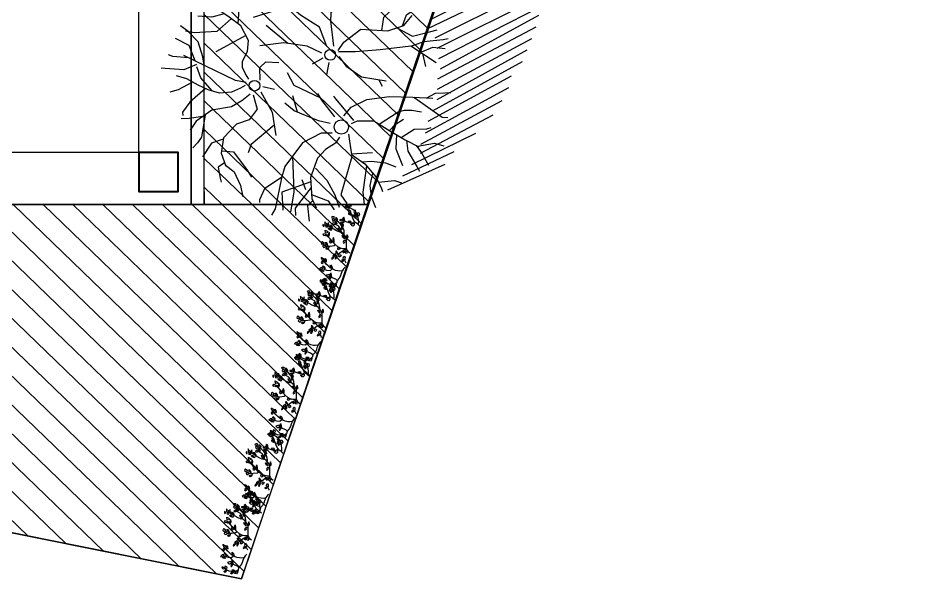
# Model space of a CAD drawing. Header units: millimetres. Extents: x 60.6 to 115.2, y 47.4 to 73.6.
# Drawn here: x 100.91 to 107.86, y 47.38 to 51.67 of the extents above; entities that cross this region are included whole.
import ezdxf

# ---------------------------------------------------------------- set-up
doc = ezdxf.new("R2010")
doc.units = ezdxf.units.MM
for name, color, linetype in [('2', 7, 'Continuous'), ('bord', 251, 'Continuous'), ('tree 3', 96, 'Continuous'), ('trees', 118, 'Continuous')]:
    doc.layers.add(name, color=color, linetype=linetype)
doc.layers.add('hatch 3', color=7, linetype='Continuous', true_color=0x57792a)
doc.layers.add('paving', color=251, linetype='Continuous', lineweight=30)
doc.layers.add('wall2', color=7, linetype='Continuous', lineweight=40)
doc.linetypes.add('FENCELINE1', pattern='A,6.35,-2.54,[133,ltypeshp.shx,S=2.54,R=0,X=-2.54,Y=0],-2.54,25.4', length=36.83)
pattern_1 = [(136, (-529.26526, -497.64566), (-0.110277016, -0.114195193), [])]

# ---------------------------------------------------------------- blocks, each defined once
blk = doc.blocks.new('SHADOW2')
at = {"color": 250}
for p, q in [((6.317, -0.452), (7.12, -1.952)), ((6.379, -1.246), (7.182, -2.834)), ((6.317, -1.864), (7.182, -3.628)), ((6.256, -2.481), (7.243, -4.334)), ((6.194, -3.011), (7.058, -4.951)), ((5.885, -3.364), (7.12, -5.745)), ((5.7, -3.893), (6.996, -6.275)), ((5.453, -4.246), (6.996, -6.98)), ((-3.992, -4.687), (-2.819, -7.069)), ((4.774, -4.863), (6.564, -8.039)), ((5.083, -4.599), (6.873, -7.774)), ((-3.375, -5.304), (-2.264, -7.422)), ((-2.881, -5.657), (-1.461, -8.304)), ((4.157, -5.393), (6.132, -8.921)), ((4.589, -5.393), (6.256, -8.392)), ((-2.387, -6.01), (-0.659, -9.009)), ((-2.017, -6.01), (-0.041, -9.362)), ((2.86, -6.098), (5.638, -11.391)), ((3.91, -5.834), (5.947, -9.451)), ((-1.523, -6.186), (0.514, -9.627)), ((-1.029, -6.275), (1.008, -9.715)), ((-0.597, -6.451), (1.626, -10.156)), ((2.49, -6.451), (5.021, -11.038)), ((3.231, -6.186), (5.638, -10.509)), ((3.601, -6.186), (5.762, -9.892)), ((-0.103, -6.628), (2.119, -10.333)), ((0.329, -6.628), (2.613, -10.509)), ((0.761, -6.628), (3.107, -10.686)), ((1.193, -6.716), (3.601, -10.774)), ((1.626, -6.628), (4.033, -10.95)), ((2.058, -6.539), (4.465, -10.95))]:
    blk.add_line(p, q, dxfattribs=at)
blk = doc.blocks.new('t61')
at = {"color": 86, "linetype": 'Continuous'}
for p, q in [((0.0243, 0.4853), (0.0252, 0.4981)), ((-0.0478, 0.4405), (-0.0558, 0.4687)), ((0.02, 0.4213), (0.0243, 0.4853)), ((0.0656, 0.4591), (0.0705, 0.4732)), ((-0.0219, 0.3917), (-0.0478, 0.4405)), ((-0.0111, 0.4117), (-0.0006, 0.4469)), ((0.0608, 0.4055), (0.0656, 0.4591)), ((0.1022, 0.403), (0.1266, 0.4495)), ((0.15, 0.4072), (0.1694, 0.4328)), ((-0.1457, 0.4033), (-0.1466, 0.4309)), ((-0.1387, 0.3567), (-0.1457, 0.4033)), ((-0.1238, 0.4264), (-0.1358, 0.4251)), ((-0.0903, 0.4014), (-0.1238, 0.4264)), ((-0.0324, 0.3723), (-0.0111, 0.4117)), ((0.0374, 0.3782), (0.02, 0.4213)), ((0.0339, 0.3489), (0.0687, 0.4219)), ((0.0502, 0.3831), (0.1022, 0.403)), ((0.1149, 0.3732), (0.15, 0.4072)), ((0.1463, 0.3864), (0.1518, 0.4155)), ((-0.2289, 0.3755), (-0.2452, 0.3912)), ((-0.2094, 0.3611), (-0.2289, 0.3755)), ((-0.1546, 0.3796), (-0.1851, 0.4005)), ((-0.1174, 0.3261), (-0.1546, 0.3796)), ((-0.0436, 0.3482), (-0.0903, 0.4014)), ((-0.0481, 0.3386), (-0.0324, 0.3723)), ((-0.0071, 0.3639), (0.0305, 0.3771)), ((0.0644, 0.3569), (0.1149, 0.3732)), ((0.15, 0.3089), (0.1463, 0.3864)), ((0.199, 0.3268), (0.203, 0.3742)), ((0.2442, 0.3694), (0.2639, 0.3857)), ((-0.2295, 0.3271), (-0.2763, 0.3579)), ((-0.1336, 0.3494), (-0.2094, 0.3611)), ((-0.0519, 0.3257), (-0.0071, 0.3639)), ((-0.017, 0.2458), (0.0339, 0.3489)), ((0.0357, 0.3528), (0.0644, 0.3569)), ((0.2313, 0.3134), (0.2442, 0.3694)), ((-0.2165, 0.2875), (-0.2295, 0.3271)), ((-0.1057, 0.2599), (-0.1174, 0.3261)), ((-0.0595, 0.3005), (-0.0481, 0.3386)), ((0.1367, 0.2104), (0.0816, 0.3124)), ((0.2106, 0.2843), (0.199, 0.3268)), ((0.2211, 0.2996), (0.2301, 0.3117)), ((0.2652, 0.2932), (0.3175, 0.314)), ((0.3175, 0.314), (0.3249, 0.3271)), ((-0.3487, 0.2983), (-0.3622, 0.2951)), ((-0.3117, 0.3044), (-0.3487, 0.2983)), ((-0.3036, 0.2805), (-0.3271, 0.2502)), ((-0.2966, 0.2829), (-0.3117, 0.3044)), ((-0.2633, 0.2944), (-0.3077, 0.2791)), ((-0.2116, 0.2868), (-0.2633, 0.2944)), ((-0.2556, 0.2933), (-0.2593, 0.2525)), ((-0.1651, 0.2429), (-0.2116, 0.2868)), ((-0.0567, 0.2592), (-0.0595, 0.3005)), ((0.1939, 0.26), (0.15, 0.3089)), ((0.1987, 0.2669), (0.2211, 0.2996)), ((0.2162, 0.2925), (0.2652, 0.2932)), ((-0.3271, 0.2502), (-0.3733, 0.2288)), ((-0.2593, 0.2525), (-0.3216, 0.2064)), ((-0.0853, 0.2237), (-0.1057, 0.2599)), ((-0.0428, 0.2285), (-0.0567, 0.2592)), ((0.17, 0.2275), (0.1987, 0.2669)), ((0.3034, 0.2467), (0.3388, 0.2679)), ((-0.3733, 0.2288), (-0.4121, 0.2205)), ((-0.1509, 0.199), (-0.1651, 0.2429)), ((-0.0625, 0.1963), (-0.0853, 0.2237)), ((-0.0338, 0.2124), (-0.0428, 0.2285)), ((-0.0231, 0.2095), (-0.017, 0.2458)), ((0.0058, 0.2115), (0.0277, 0.2217)), ((0.0277, 0.2217), (0.049, 0.2217)), ((0.049, 0.2217), (0.0825, 0.2048)), ((0.1195, 0.2016), (0.17, 0.2275)), ((0.1766, 0.2365), (0.2415, 0.2323)), ((0.2415, 0.2323), (0.3034, 0.2467)), ((0.3228, 0.1891), (0.3662, 0.2333)), ((-0.3216, 0.2064), (-0.3453, 0.1913)), ((-0.2344, 0.1923), (-0.2627, 0.2025)), ((-0.168, 0.1141), (-0.2344, 0.1923)), ((-0.114, 0.1724), (-0.1509, 0.199)), ((-0.0118, 0.2001), (0.0058, 0.2115)), ((0.0825, 0.2048), (0.1195, 0.2016)), ((0.2364, 0.0617), (0.1977, 0.1859)), ((0.2798, 0.1088), (0.3228, 0.1891)), ((0.32, 0.1807), (0.3773, 0.1971)), ((0.3694, 0.1307), (0.4272, 0.1884)), ((0.4272, 0.1884), (0.4463, 0.2003)), ((-0.4223, 0.1641), (-0.4321, 0.1647)), ((-0.3856, 0.1468), (-0.4223, 0.1641)), ((-0.0554, 0.16), (-0.1244, 0.1209)), ((-0.0657, 0.1854), (-0.114, 0.1724)), ((-0.015, 0.1615), (0.0274, 0.1634)), ((0.0274, 0.1634), (0.0468, 0.1426)), ((0.1118, 0.0815), (0.101, 0.1625)), ((-0.3456, 0.0887), (-0.3856, 0.1468)), ((-0.0369, 0.1529), (-0.0459, 0.1132)), ((0.0468, 0.1426), (0.0443, 0.0988)), ((0.1099, 0.0681), (0.1712, 0.1417)), ((0.2744, 0.1071), (0.3403, 0.1285)), ((0.3387, 0.1284), (0.3819, 0.0859)), ((0.3403, 0.1285), (0.4041, 0.1333)), ((0.3929, 0.1325), (0.4333, 0.1096)), ((-0.4528, 0.1112), (-0.4746, 0.1228)), ((-0.3483, 0.0895), (-0.4528, 0.1112)), ((-0.1244, 0.1209), (-0.2036, 0.1087)), ((0.2057, 0.0251), (0.2744, 0.1071)), ((0.4333, 0.1096), (0.4681, 0.1096)), ((0.4681, 0.1096), (0.4709, 0.1112)), ((-0.3964, 0.0885), (-0.4574, 0.0847)), ((-0.3608, -0.0107), (-0.3964, 0.0885)), ((-0.3086, 0.0779), (-0.3527, 0.0907)), ((-0.2289, 0.0174), (-0.3086, 0.0779)), ((-0.1198, 0.0459), (-0.0939, 0.0779)), ((-0.033, 0.0459), (0.0092, 0.0686)), ((0.1004, 0.0017), (0.1118, 0.0815)), ((0.3819, 0.0859), (0.445, 0.0587)), ((-0.4512, 0.0427), (-0.4762, 0.0417)), ((-0.3961, 0.0472), (-0.4629, 0.0587)), ((-0.3808, -0.0118), (-0.4512, 0.0427)), ((-0.274, 0.0516), (-0.3961, 0.0472)), ((-0.154, -0.0367), (-0.1198, 0.0459)), ((-0.1245, 0.0345), (-0.0687, 0.051)), ((-0.0769, -0.044), (-0.033, 0.0459)), ((0.2145, 0.0356), (0.369, 0.004)), ((0.3098, 0.0161), (0.4152, 0.0488)), ((0.4152, 0.0488), (0.4343, 0.0478)), ((-0.4429, 0.0011), (-0.4947, -0.0047)), ((-0.4252, -0.017), (-0.4429, 0.0011)), ((-0.3539, 0.0206), (-0.3869, 0.0078)), ((-0.1962, -0.0457), (-0.2289, 0.0174)), ((0.0769, -0.0481), (0.1004, 0.0017)), ((0.1648, -0.0396), (0.2057, 0.0251)), ((0.369, 0.004), (0.4343, -0.0188)), ((-0.4186, -0.014), (-0.4494, -0.0281)), ((-0.4042, -0.0132), (-0.4263, -0.0691)), ((-0.3462, -0.0098), (-0.4186, -0.014)), ((-0.3145, -0.0268), (-0.3558, -0.0643)), ((-0.2803, -0.0332), (-0.3462, -0.0098)), ((0.0596, -0.0511), (0.0388, -0.0153)), ((-0.2516, -0.0604), (-0.2803, -0.0332)), ((-0.2292, -0.0941), (-0.2516, -0.0604)), ((-0.196, -0.083), (-0.1962, -0.0457)), ((-0.1629, -0.0759), (-0.154, -0.0367)), ((-0.1407, -0.0924), (-0.0835, -0.0479)), ((-0.0835, -0.0479), (-0.0604, -0.0342)), ((0.0993, -0.0645), (0.1648, -0.0396)), ((-0.4263, -0.0691), (-0.4568, -0.0899)), ((-0.4053, -0.0924), (-0.4472, -0.1072)), ((-0.3558, -0.0643), (-0.4053, -0.0924)), ((-0.0693, -0.087), (-0.0832, -0.0976)), ((0.0443, -0.0715), (0.0028, -0.0633)), ((0.0999, -0.0886), (0.1863, -0.0787)), ((0.1863, -0.0787), (0.2612, -0.0816)), ((0.2164, -0.0798), (0.2461, -0.1443)), ((0.2612, -0.0816), (0.3043, -0.1088)), ((0.2969, -0.1041), (0.3764, -0.0748)), ((0.3628, -0.0784), (0.4025, -0.104)), ((0.3764, -0.0748), (0.4367, -0.071)), ((0.4367, -0.071), (0.4595, -0.0687)), ((-0.4056, -0.112), (-0.4352, -0.1328)), ((-0.2758, -0.1495), (-0.4056, -0.112)), ((-0.2095, -0.1074), (-0.2292, -0.0941)), ((-0.0805, -0.0955), (-0.1525, -0.1555)), ((-0.1366, -0.1224), (-0.1075, -0.1475)), ((0.0647, -0.1051), (0.032, -0.1309)), ((0.0818, -0.1049), (0.0822, -0.1619)), ((0.0852, -0.1036), (0.1136, -0.1229)), ((0.1136, -0.1229), (0.1586, -0.1802)), ((0.3043, -0.1088), (0.3357, -0.168)), ((-0.2683, -0.1485), (-0.2997, -0.194)), ((-0.2233, -0.1424), (-0.2683, -0.1485)), ((-0.2665, -0.1483), (-0.2615, -0.2199)), ((-0.1988, -0.1385), (-0.2233, -0.1424)), ((-0.1633, -0.1482), (-0.1543, -0.169)), ((-0.1075, -0.1475), (-0.0807, -0.2007)), ((0.032, -0.1309), (-0.0043, -0.1828)), ((0.315, -0.1289), (0.2643, -0.1943)), ((0.3217, -0.1417), (0.4432, -0.1283)), ((0.4183, -0.1302), (0.4494, -0.1735)), ((0.4432, -0.1283), (0.4786, -0.144)), ((-0.293, -0.1842), (-0.2914, -0.217)), ((-0.1543, -0.169), (-0.154, -0.225)), ((-0.0043, -0.1828), (-0.0176, -0.2664)), ((0.0822, -0.1619), (0.0893, -0.2465)), ((0.1586, -0.1802), (0.1528, -0.2718)), ((0.341, -0.1804), (0.3101, -0.2551)), ((0.3357, -0.168), (0.3619, -0.2292)), ((-0.4109, -0.2161), (-0.4488, -0.2308)), ((-0.397, -0.1869), (-0.4389, -0.1921)), ((-0.3733, -0.2113), (-0.4109, -0.2161)), ((-0.3069, -0.2), (-0.397, -0.1869)), ((-0.3315, -0.2204), (-0.3733, -0.2113)), ((-0.2997, -0.194), (-0.3444, -0.2311)), ((-0.0807, -0.2007), (-0.0708, -0.2782)), ((0.2643, -0.1943), (0.2393, -0.2616)), ((0.3544, -0.2117), (0.3419, -0.2574)), ((0.3468, -0.194), (0.4022, -0.1953)), ((0.4022, -0.1953), (0.437, -0.2193)), ((-0.3444, -0.2311), (-0.3841, -0.2507)), ((-0.3622, -0.2399), (-0.3567, -0.2945)), ((-0.2914, -0.217), (-0.2966, -0.2644)), ((-0.154, -0.225), (-0.1879, -0.2792)), ((-0.165, -0.2426), (-0.1235, -0.3074)), ((-0.0137, -0.2418), (-0.036, -0.2532)), ((0.0893, -0.2465), (0.101, -0.3503)), ((-0.3841, -0.2507), (-0.3943, -0.2539)), ((-0.2966, -0.2644), (-0.3105, -0.3)), ((-0.1872, -0.2781), (-0.1663, -0.2974)), ((0.1528, -0.2718), (0.1706, -0.3269)), ((0.154, -0.2518), (0.1993, -0.2584)), ((0.1993, -0.2584), (0.2341, -0.2961)), ((0.3101, -0.2551), (0.2997, -0.3359)), ((0.3419, -0.2574), (0.36, -0.3058)), ((-0.3567, -0.2945), (-0.3644, -0.3189)), ((-0.2495, -0.2997), (-0.3059, -0.3224)), ((-0.2008, -0.3013), (-0.2495, -0.2997)), ((-0.1879, -0.2792), (-0.2184, -0.3314)), ((-0.1663, -0.2974), (-0.1482, -0.3259)), ((-0.1235, -0.3074), (-0.118, -0.3295)), ((-0.0708, -0.2782), (-0.0727, -0.3576)), ((0.1627, -0.3025), (0.1346, -0.3567)), ((0.2341, -0.2961), (0.2658, -0.3426)), ((0.36, -0.3058), (0.3696, -0.3134)), ((-0.2205, -0.3354), (-0.2572, -0.3407)), ((-0.2184, -0.3314), (-0.2421, -0.3775)), ((-0.2103, -0.3175), (-0.1823, -0.3618)), ((-0.118, -0.3295), (-0.117, -0.3535)), ((0.169, -0.322), (0.2067, -0.3362)), ((0.1706, -0.3269), (0.2048, -0.3548)), ((0.2067, -0.3362), (0.2643, -0.4162)), ((0.2997, -0.3359), (0.3037, -0.3583)), ((-0.3096, -0.3708), (-0.3256, -0.3804)), ((-0.2572, -0.3407), (-0.3096, -0.3708)), ((-0.2378, -0.369), (-0.2627, -0.3868)), ((-0.1823, -0.3618), (-0.1811, -0.405)), ((-0.0729, -0.3602), (-0.1417, -0.4566)), ((-0.117, -0.3535), (-0.1229, -0.3871)), ((-0.0727, -0.3576), (-0.0767, -0.4249)), ((0.101, -0.3503), (0.0453, -0.4364)), ((0.0999, -0.3521), (0.1164, -0.3948)), ((0.1346, -0.3567), (0.15, -0.4182)), ((-0.2627, -0.3868), (-0.3049, -0.4108)), ((-0.24, -0.3735), (-0.2298, -0.4307)), ((0.0755, -0.3897), (0.0308, -0.4009)), ((0.0813, -0.3882), (0.0973, -0.4249)), ((0.1164, -0.3948), (0.1229, -0.4601)), ((-0.2298, -0.4307), (-0.2384, -0.463)), ((-0.1811, -0.405), (-0.1768, -0.4198)), ((-0.0755, -0.4048), (-0.0591, -0.4339)), ((0.0973, -0.4249), (0.0924, -0.4678)), ((0.15, -0.4182), (0.1565, -0.4406)), ((-0.1417, -0.4566), (-0.1429, -0.4761)), ((-0.0591, -0.4339), (-0.0585, -0.4665)), ((0.1229, -0.4601), (0.126, -0.4774)), ((-0.0585, -0.4665), (-0.0576, -0.4864))]:
    blk.add_line(p, q, dxfattribs=at)
at = {"color": 33, "linetype": 'Continuous'}
for centre, radius in [((-0.0342, 0.1812), 0.0181), ((0.0707, -0.0764), 0.0183), ((-0.1747, -0.114), 0.0244)]:
    blk.add_circle(centre, radius, dxfattribs=at)
blk = doc.blocks.new('6343')
at = {"color": 92, "linetype": 'Continuous'}
for p, q in [((687.8863, 609.2946), (687.8827, 609.2881)), ((687.8827, 609.2881), (687.8864, 609.2836)), ((687.8927, 609.2989), (687.8863, 609.2946)), ((687.8864, 609.2836), (687.8925, 609.2879)), ((687.8925, 609.2755), (687.8903, 609.2707)), ((687.9001, 609.2728), (687.8925, 609.2755)), ((687.8926, 609.2881), (687.8927, 609.2989)), ((687.9044, 609.2894), (687.9011, 609.2836)), ((687.9011, 609.2836), (687.9043, 609.2731)), ((687.9187, 609.298), (687.9044, 609.2894)), ((687.9092, 609.2834), (687.9147, 609.2886)), ((687.9149, 609.2798), (687.9092, 609.2834)), ((687.911, 609.2718), (687.9151, 609.275)), ((687.9147, 609.2886), (687.9187, 609.298)), ((687.9151, 609.275), (687.9149, 609.2798)), ((687.9794, 609.2764), (687.9747, 609.2745)), ((687.9747, 609.2745), (687.9778, 609.2627)), ((687.9854, 609.2706), (687.9794, 609.2764)), ((687.7598, 609.2059), (687.7545, 609.203)), ((687.7659, 609.1986), (687.7598, 609.2059)), ((687.7672, 609.2259), (687.7653, 609.2179)), ((687.7653, 609.2179), (687.7729, 609.2117)), ((687.7753, 609.2297), (687.7672, 609.2259)), ((687.7729, 609.2117), (687.7761, 609.2077)), ((687.7809, 609.2273), (687.7753, 609.2297)), ((687.7805, 609.2038), (687.7809, 609.2273)), ((687.8267, 609.2425), (687.8317, 609.2549)), ((687.8343, 609.2366), (687.8267, 609.2425)), ((687.8317, 609.2549), (687.839, 609.2543)), ((687.8339, 609.2289), (687.8343, 609.2366)), ((687.8382, 609.2233), (687.8339, 609.2289)), ((687.8482, 609.2274), (687.8382, 609.2233)), ((687.839, 609.2543), (687.8416, 609.2457)), ((687.8416, 609.2457), (687.8446, 609.2295)), ((687.8428, 609.2099), (687.8567, 609.2119)), ((687.8446, 609.2295), (687.846, 609.2268)), ((687.8538, 609.2206), (687.8463, 609.2097)), ((687.8521, 609.2451), (687.8681, 609.2595)), ((687.8551, 609.2371), (687.8521, 609.2451)), ((687.8633, 609.2251), (687.8538, 609.2206)), ((687.8567, 609.2119), (687.8699, 609.2224)), ((687.8658, 609.2322), (687.8591, 609.2367)), ((687.8699, 609.2224), (687.8633, 609.2251)), ((687.8684, 609.2421), (687.8658, 609.2322)), ((687.8681, 609.2595), (687.8684, 609.2421)), ((687.8882, 609.2379), (687.8898, 609.2484)), ((687.8914, 609.2191), (687.8882, 609.2379)), ((687.8898, 609.2484), (687.8972, 609.2467)), ((687.8903, 609.2707), (687.895, 609.2581)), ((687.9034, 609.2255), (687.8914, 609.2191)), ((687.895, 609.2581), (687.9007, 609.2626)), ((687.8972, 609.2467), (687.9, 609.2306)), ((687.9004, 609.2654), (687.9001, 609.2728)), ((687.9043, 609.2731), (687.9098, 609.2716)), ((687.9154, 609.2669), (687.9123, 609.2576)), ((687.9133, 609.2578), (687.9238, 609.2669)), ((687.9154, 609.2382), (687.9149, 609.2279)), ((687.9196, 609.269), (687.9154, 609.2669)), ((687.9156, 609.2468), (687.9154, 609.2382)), ((687.9154, 609.2215), (687.9193, 609.229)), ((687.9191, 609.2519), (687.9156, 609.2468)), ((687.9234, 609.2389), (687.9191, 609.2519)), ((687.9193, 609.229), (687.9234, 609.2389)), ((687.9297, 609.2723), (687.9196, 609.269)), ((687.9238, 609.2669), (687.9297, 609.2723)), ((687.9385, 609.243), (687.9344, 609.2371)), ((687.9344, 609.2371), (687.9379, 609.2323)), ((687.9379, 609.2323), (687.9411, 609.2275)), ((687.945, 609.2392), (687.9385, 609.243)), ((687.9411, 609.2275), (687.9413, 609.2251)), ((687.951, 609.2366), (687.945, 609.2392)), ((687.9455, 609.2236), (687.9531, 609.2279)), ((687.9531, 609.2279), (687.951, 609.2366)), ((687.9624, 609.2372), (687.9549, 609.2231)), ((687.9549, 609.2231), (687.9556, 609.2156)), ((687.9597, 609.2598), (687.956, 609.2472)), ((687.956, 609.2472), (687.9677, 609.2447)), ((687.9573, 609.2105), (687.9661, 609.2222)), ((687.9684, 609.2614), (687.9597, 609.2598)), ((687.9712, 609.2371), (687.9624, 609.2372)), ((687.9661, 609.2222), (687.9712, 609.2371)), ((687.9772, 609.2619), (687.9684, 609.2614)), ((687.9694, 609.2442), (687.9746, 609.2438)), ((687.9746, 609.2438), (687.9772, 609.2619)), ((687.9778, 609.2627), (687.9812, 609.2537)), ((687.982, 609.2434), (687.9798, 609.2386)), ((687.9798, 609.2386), (687.9826, 609.232)), ((687.9917, 609.249), (687.982, 609.2434)), ((687.9836, 609.2299), (687.9864, 609.2248)), ((687.9846, 609.2551), (687.9912, 609.2614)), ((687.9912, 609.2614), (687.9854, 609.2706)), ((687.9864, 609.2248), (687.9908, 609.2314)), ((687.9908, 609.2314), (687.9936, 609.2432)), ((687.9936, 609.2432), (687.9917, 609.249)), ((687.9971, 609.2127), (687.993, 609.2095)), ((687.993, 609.2095), (687.996, 609.1986)), ((688.0023, 609.2048), (687.9971, 609.2127)), ((688.0126, 609.1995), (688.0023, 609.2048)), ((688.0921, 609.2244), (688.0971, 609.2265)), ((688.0947, 609.2111), (688.0921, 609.2244)), ((688.1031, 609.2039), (688.0947, 609.2111)), ((688.0956, 609.2418), (688.0989, 609.2342)), ((688.104, 609.2364), (688.0956, 609.2418)), ((688.0971, 609.2265), (688.1044, 609.2262)), ((688.0989, 609.2342), (688.1083, 609.2335)), ((688.1081, 609.208), (688.1031, 609.2039)), ((688.1197, 609.2319), (688.104, 609.2364)), ((688.1044, 609.2262), (688.1091, 609.213)), ((688.1083, 609.2335), (688.1146, 609.2244)), ((688.1091, 609.213), (688.1094, 609.2076)), ((688.1122, 609.221), (688.1142, 609.2203)), ((688.1142, 609.2203), (688.1236, 609.2311)), ((688.1236, 609.2311), (688.1197, 609.2319)), ((688.123, 609.2113), (688.1279, 609.2218)), ((688.1249, 609.2067), (688.123, 609.2113)), ((688.1324, 609.2005), (688.1249, 609.2067)), ((688.1279, 609.2218), (688.1357, 609.2272)), ((688.1354, 609.2073), (688.1329, 609.2014)), ((688.1376, 609.2158), (688.1354, 609.2073)), ((688.1357, 609.2272), (688.1376, 609.2158)), ((687.6464, 609.1404), (687.6432, 609.1331)), ((687.6576, 609.1428), (687.6464, 609.1404)), ((687.6597, 609.1281), (687.6576, 609.1428)), ((687.6671, 609.141), (687.6685, 609.1483)), ((687.6743, 609.1405), (687.6671, 609.141)), ((687.6685, 609.1483), (687.6743, 609.1547)), ((687.6743, 609.1547), (687.6778, 609.1641)), ((687.682, 609.1442), (687.6743, 609.1405)), ((687.6778, 609.1641), (687.6814, 609.1605)), ((687.6782, 609.1287), (687.689, 609.1353)), ((687.6814, 609.1605), (687.6801, 609.1524)), ((687.6801, 609.1524), (687.6825, 609.1456)), ((687.689, 609.1353), (687.6847, 609.1234)), ((687.7545, 609.203), (687.7528, 609.1928)), ((687.7528, 609.1928), (687.7582, 609.1867)), ((687.7532, 609.1633), (687.7557, 609.1734)), ((687.7621, 609.1579), (687.7532, 609.1633)), ((687.7557, 609.1734), (687.7623, 609.1723)), ((687.7582, 609.1867), (687.7612, 609.1855)), ((687.7772, 609.1626), (687.7621, 609.1579)), ((687.7623, 609.1723), (687.7688, 609.1628)), ((687.7763, 609.1968), (687.7659, 609.1986)), ((687.767, 609.1874), (687.7721, 609.1892)), ((687.7688, 609.1628), (687.7711, 609.1615)), ((687.7721, 609.1892), (687.7763, 609.1968)), ((687.7826, 609.1866), (687.7774, 609.1743)), ((687.7813, 609.1733), (687.7891, 609.1826)), ((687.7869, 609.2025), (687.7826, 609.1866)), ((687.7954, 609.1977), (687.7869, 609.2025)), ((687.7891, 609.1826), (687.7954, 609.1977)), ((687.8119, 609.1795), (687.81, 609.1696)), ((687.81, 609.1696), (687.8196, 609.1665)), ((687.8179, 609.1809), (687.8119, 609.1795)), ((687.8297, 609.1869), (687.8179, 609.1809)), ((687.8199, 609.1597), (687.8297, 609.1869)), ((687.833, 609.1593), (687.8287, 609.1487)), ((687.8301, 609.1485), (687.8426, 609.1568)), ((687.8388, 609.1687), (687.833, 609.1593)), ((687.8487, 609.1743), (687.8388, 609.1687)), ((687.8426, 609.1568), (687.8566, 609.17)), ((687.8566, 609.17), (687.8487, 609.1743)), ((687.9248, 609.1583), (687.9271, 609.1671)), ((687.9344, 609.165), (687.9248, 609.1583)), ((687.9271, 609.1671), (687.9273, 609.1739)), ((687.9273, 609.1739), (687.9365, 609.186)), ((687.9376, 609.1722), (687.9352, 609.1652)), ((687.9365, 609.186), (687.9441, 609.1811)), ((687.9441, 609.1811), (687.9376, 609.1722)), ((687.9575, 609.1718), (687.9487, 609.1629)), ((687.9487, 609.1629), (687.9544, 609.1548)), ((687.9541, 609.1557), (687.9657, 609.1727)), ((687.9657, 609.1727), (687.9575, 609.1718)), ((687.9764, 609.1867), (687.9695, 609.174)), ((687.9695, 609.174), (687.9707, 609.1628)), ((687.9704, 609.1607), (687.9804, 609.169)), ((687.9837, 609.1825), (687.9764, 609.1867)), ((687.9802, 609.1912), (687.9839, 609.1969)), ((687.9854, 609.18), (687.9802, 609.1912)), ((687.9804, 609.169), (687.9837, 609.1825)), ((687.9839, 609.1969), (687.9909, 609.1897)), ((688.0014, 609.1754), (687.9854, 609.18)), ((687.9909, 609.1897), (687.9988, 609.1822)), ((687.996, 609.1986), (688.003, 609.1944)), ((687.9988, 609.1822), (688.0002, 609.1781)), ((688.0018, 609.1915), (688.0101, 609.1939)), ((688.0168, 609.1969), (688.0099, 609.1911)), ((688.0099, 609.1911), (688.0117, 609.1813)), ((688.0101, 609.1939), (688.0126, 609.1995)), ((688.0135, 609.1773), (688.0222, 609.1868)), ((688.0171, 609.2026), (688.0168, 609.1969)), ((688.03, 609.1982), (688.0171, 609.2026)), ((688.0222, 609.1868), (688.03, 609.1982)), ((688.0225, 609.1549), (688.0226, 609.1475)), ((688.0309, 609.1476), (688.0225, 609.1549)), ((688.0226, 609.1475), (688.0278, 609.1378)), ((688.0278, 609.1378), (688.0306, 609.1319)), ((688.0356, 609.1368), (688.0309, 609.1476)), ((688.0314, 609.1312), (688.0356, 609.1368)), ((688.0688, 609.1799), (688.0784, 609.1881)), ((688.0711, 609.1771), (688.0688, 609.1799)), ((688.0719, 609.1674), (688.0711, 609.1771)), ((688.0741, 609.164), (688.0719, 609.1674)), ((688.0778, 609.1658), (688.0741, 609.164)), ((688.0791, 609.1721), (688.0762, 609.167)), ((688.0784, 609.1881), (688.0824, 609.1838)), ((688.0893, 609.1471), (688.0784, 609.1426)), ((688.0784, 609.1426), (688.0858, 609.1368)), ((688.0824, 609.1838), (688.0791, 609.1721)), ((688.0911, 609.199), (688.0855, 609.1946)), ((688.0855, 609.1946), (688.086, 609.1859)), ((688.0858, 609.1368), (688.0954, 609.1349)), ((688.086, 609.1859), (688.0936, 609.1829)), ((688.1003, 609.1463), (688.0893, 609.1471)), ((688.0984, 609.1964), (688.0911, 609.199)), ((688.0923, 609.1774), (688.0996, 609.1855)), ((688.0936, 609.1829), (688.094, 609.1758)), ((688.0996, 609.1855), (688.0984, 609.1964)), ((688.0987, 609.1337), (688.1003, 609.1463)), ((688.1057, 609.1549), (688.1045, 609.1441)), ((688.1086, 609.1612), (688.1057, 609.1549)), ((688.1064, 609.1442), (688.1144, 609.1481)), ((688.1177, 609.1626), (688.1086, 609.1612)), ((688.1144, 609.1481), (688.1259, 609.1592)), ((688.1259, 609.1592), (688.1177, 609.1626)), ((687.5259, 609.0559), (687.5314, 609.0661)), ((687.5314, 609.0661), (687.5398, 609.0667)), ((687.5398, 609.0667), (687.5371, 609.0609)), ((687.5934, 609.1263), (687.5997, 609.1138)), ((687.6089, 609.1223), (687.5934, 609.1263)), ((687.595, 609.1073), (687.6058, 609.1041)), ((687.5954, 609.1), (687.595, 609.1073)), ((687.5999, 609.089), (687.5954, 609.1)), ((687.5997, 609.1138), (687.6038, 609.1098)), ((687.6094, 609.0902), (687.5999, 609.089)), ((687.6038, 609.1098), (687.6098, 609.1088)), ((687.6058, 609.1041), (687.6052, 609.0956)), ((687.6052, 609.0956), (687.6057, 609.089)), ((687.6103, 609.121), (687.6089, 609.1223)), ((687.618, 609.1107), (687.6103, 609.121)), ((687.6113, 609.1103), (687.618, 609.1107)), ((687.622, 609.0915), (687.6268, 609.0977)), ((687.6252, 609.0894), (687.622, 609.0915)), ((687.6248, 609.1128), (687.6354, 609.1132)), ((687.6266, 609.1079), (687.6248, 609.1128)), ((687.628, 609.099), (687.6266, 609.1079)), ((687.6268, 609.0977), (687.628, 609.099)), ((687.6298, 609.0957), (687.6271, 609.0901)), ((687.6338, 609.1005), (687.6298, 609.0957)), ((687.6354, 609.1132), (687.6338, 609.1005)), ((687.6432, 609.1331), (687.6527, 609.1299)), ((687.6527, 609.1299), (687.6567, 609.1268)), ((687.6591, 609.0555), (687.6665, 609.072)), ((687.6665, 609.072), (687.6727, 609.0719)), ((687.6727, 609.0719), (687.6685, 609.0577)), ((687.6729, 609.113), (687.6694, 609.1126)), ((687.6708, 609.1134), (687.6758, 609.123)), ((687.6847, 609.1234), (687.6729, 609.113)), ((687.6758, 609.123), (687.6782, 609.1287)), ((687.727, 609.0965), (687.7161, 609.0933)), ((687.7161, 609.0933), (687.7187, 609.0904)), ((687.7187, 609.0904), (687.726, 609.0869)), ((687.726, 609.0869), (687.7373, 609.0866)), ((687.7409, 609.0823), (687.727, 609.0965)), ((687.7497, 609.075), (687.7314, 609.074)), ((687.7314, 609.074), (687.7341, 609.0665)), ((687.7341, 609.0665), (687.7477, 609.067)), ((687.7411, 609.0978), (687.7408, 609.0927)), ((687.7408, 609.0927), (687.7468, 609.0896)), ((687.7463, 609.0963), (687.7411, 609.0978)), ((687.7594, 609.0929), (687.7463, 609.0963)), ((687.7468, 609.0896), (687.7532, 609.0816)), ((687.7477, 609.067), (687.7582, 609.0691)), ((687.7581, 609.0696), (687.7497, 609.075)), ((687.7557, 609.0817), (687.7601, 609.0847)), ((687.7657, 609.0909), (687.7594, 609.0929)), ((687.7601, 609.0847), (687.7657, 609.0909)), ((687.7801, 609.1), (687.7735, 609.0924)), ((687.7735, 609.0924), (687.7736, 609.0849)), ((687.7736, 609.0849), (687.7763, 609.0781)), ((687.777, 609.0778), (687.7821, 609.087)), ((687.7863, 609.0977), (687.7801, 609.1)), ((687.7821, 609.087), (687.7863, 609.0977)), ((687.8083, 609.1043), (687.8022, 609.0982)), ((687.8022, 609.0982), (687.8063, 609.0884)), ((687.8063, 609.0884), (687.8132, 609.0874)), ((687.8145, 609.1003), (687.8083, 609.1043)), ((687.8132, 609.0874), (687.8174, 609.0844)), ((687.8178, 609.086), (687.8145, 609.1003)), ((687.8202, 609.0773), (687.8178, 609.086)), ((687.8701, 609.094), (687.866, 609.0881)), ((687.866, 609.0881), (687.8754, 609.0843)), ((687.8837, 609.096), (687.8701, 609.094)), ((687.8754, 609.0843), (687.8818, 609.0813)), ((687.8883, 609.0958), (687.8837, 609.096)), ((687.8857, 609.0801), (687.8921, 609.088)), ((687.8921, 609.088), (687.8883, 609.0958)), ((687.8981, 609.1051), (687.8988, 609.1166)), ((687.9016, 609.0982), (687.8981, 609.1051)), ((687.8988, 609.1166), (687.9077, 609.1288)), ((687.9117, 609.1215), (687.8993, 609.1053)), ((687.8993, 609.1053), (687.8994, 609.1005)), ((687.9077, 609.1288), (687.9117, 609.1215)), ((687.9223, 609.0979), (687.9144, 609.0929)), ((687.9144, 609.0929), (687.9147, 609.0844)), ((687.9168, 609.0829), (687.9264, 609.0876)), ((687.9359, 609.101), (687.9223, 609.0979)), ((687.9264, 609.0876), (687.9359, 609.101)), ((688.0118, 609.1089), (688.0155, 609.1227)), ((688.0143, 609.1016), (688.0118, 609.1089)), ((688.0258, 609.0994), (688.0143, 609.1016)), ((688.0155, 609.1227), (688.0218, 609.1242)), ((688.0218, 609.1242), (688.0252, 609.1168)), ((688.0252, 609.1168), (688.0335, 609.1124)), ((688.0332, 609.1049), (688.0258, 609.0994)), ((688.0376, 609.109), (688.0332, 609.1049)), ((688.0818, 609.1323), (688.0748, 609.1295)), ((688.0748, 609.1295), (688.0767, 609.1239)), ((688.0767, 609.1239), (688.0846, 609.1229)), ((688.0917, 609.1327), (688.0818, 609.1323)), ((688.0846, 609.1229), (688.0909, 609.1182)), ((688.0951, 609.1261), (688.0917, 609.1327)), ((688.0943, 609.1186), (688.0951, 609.1261)), ((688.1014, 609.1128), (688.107, 609.1238)), ((688.1054, 609.1121), (688.1018, 609.1105)), ((688.116, 609.1142), (688.1054, 609.1121)), ((688.107, 609.1238), (688.1177, 609.1333)), ((688.1249, 609.1268), (688.116, 609.1142)), ((688.1177, 609.1333), (688.1249, 609.1268)), ((687.5124, 609.028), (687.5135, 609.0344)), ((687.5243, 609.0238), (687.5124, 609.028)), ((687.5135, 609.0344), (687.5209, 609.038)), ((687.5209, 609.038), (687.5281, 609.034)), ((687.5314, 609.0264), (687.5243, 609.0238)), ((687.527, 609.0508), (687.5259, 609.0559)), ((687.5337, 609.0459), (687.527, 609.0508)), ((687.5281, 609.034), (687.5299, 609.0289)), ((687.5407, 609.0479), (687.5337, 609.0459)), ((687.5371, 609.0609), (687.5391, 609.0559)), ((687.5391, 609.0559), (687.5381, 609.0506)), ((687.542, 609.0473), (687.5398, 609.0412)), ((687.5398, 609.0412), (687.5405, 609.0355)), ((687.5456, 609.0507), (687.542, 609.0473)), ((687.5446, 609.0318), (687.5551, 609.0349)), ((687.553, 609.0533), (687.5456, 609.0507)), ((687.5551, 609.0349), (687.553, 609.0533)), ((687.5904, 609.0206), (687.5758, 609.0173)), ((687.5758, 609.0173), (687.5787, 609.0121)), ((687.5787, 609.0121), (687.5964, 609.0133)), ((687.5878, 609.0549), (687.5844, 609.0411)), ((687.5844, 609.0411), (687.5888, 609.0336)), ((687.592, 609.0508), (687.5878, 609.0549)), ((687.5888, 609.0336), (687.5912, 609.0294)), ((687.5959, 609.0117), (687.5904, 609.0206)), ((687.5987, 609.0448), (687.592, 609.0508)), ((687.5945, 609.0304), (687.6017, 609.0313)), ((687.6079, 609.0361), (687.5987, 609.0448)), ((687.6017, 609.0313), (687.6079, 609.0361)), ((687.6098, 609.0325), (687.6021, 609.0229)), ((687.6021, 609.0229), (687.6024, 609.0154)), ((687.6057, 609.0118), (687.6121, 609.0217)), ((687.6174, 609.0353), (687.6098, 609.0325)), ((687.6121, 609.0217), (687.6232, 609.032)), ((687.6232, 609.032), (687.6174, 609.0353)), ((687.6581, 609.0507), (687.6591, 609.0555)), ((687.6623, 609.0439), (687.6581, 609.0507)), ((687.6634, 609.0494), (687.659, 609.044)), ((687.6685, 609.0577), (687.6634, 609.0494)), ((687.7465, 609.0216), (687.7455, 609.0167)), ((687.7455, 609.0167), (687.7529, 609.0126)), ((687.7559, 609.0216), (687.7465, 609.0216)), ((687.7529, 609.0126), (687.7541, 609.008)), ((687.7554, 609.0138), (687.7559, 609.0216)), ((687.758, 609.0082), (687.7554, 609.0138)), ((687.7564, 609.0049), (687.758, 609.0082)), ((687.7599, 609.0528), (687.7652, 609.0598)), ((687.7683, 609.0483), (687.7599, 609.0528)), ((687.765, 609.015), (687.7708, 609.0226)), ((687.766, 609.0079), (687.765, 609.015)), ((687.7652, 609.0598), (687.7743, 609.0632)), ((687.7705, 609.0057), (687.766, 609.0079)), ((687.7791, 609.0494), (687.7683, 609.0483)), ((687.7769, 609.0116), (687.7696, 609.0065)), ((687.7708, 609.0226), (687.7858, 609.0265)), ((687.7765, 609.0633), (687.7793, 609.0555)), ((687.7827, 609.0146), (687.7769, 609.0116)), ((687.7793, 609.0555), (687.7791, 609.0494)), ((687.7875, 609.022), (687.7827, 609.0146)), ((687.7858, 609.0265), (687.7875, 609.022)), ((687.8054, 609.0405), (687.8076, 609.0505)), ((687.8105, 609.0446), (687.807, 609.0416)), ((687.8076, 609.0505), (687.8164, 609.0547)), ((687.8184, 609.0485), (687.8105, 609.0446)), ((687.822, 609.0413), (687.8134, 609.0348)), ((687.8134, 609.0348), (687.8198, 609.0198)), ((687.8164, 609.0547), (687.8184, 609.0485)), ((687.8298, 609.0393), (687.822, 609.0413)), ((687.8224, 609.0199), (687.83, 609.0293)), ((687.83, 609.0293), (687.8298, 609.0393)), ((687.5323, 608.9767), (687.5335, 608.9889)), ((687.5383, 608.977), (687.5323, 608.9767)), ((687.5335, 608.9889), (687.5388, 608.9872)), ((687.5537, 608.9734), (687.5383, 608.977)), ((687.5388, 608.9872), (687.5426, 608.9852)), ((687.5426, 608.9852), (687.5485, 608.9745)), ((687.5497, 608.9665), (687.5615, 608.9614)), ((687.5549, 608.95), (687.5497, 608.9665)), ((687.5578, 608.9945), (687.5543, 608.99)), ((687.5543, 608.99), (687.5594, 608.9791)), ((687.5683, 608.948), (687.5549, 608.95)), ((687.5673, 608.9808), (687.5578, 608.9945)), ((687.5594, 608.9791), (687.5645, 608.9749)), ((687.58, 608.9533), (687.5683, 608.948)), ((687.585, 608.9549), (687.5709, 608.9607)), ((687.6879, 608.9768), (687.6843, 608.978))]:
    blk.add_line(p, q, dxfattribs=at)
at = {"color": 33, "linetype": 'Continuous'}
for p, q in [((687.9066, 609.2534), (687.9053, 609.2744)), ((687.832, 609.1831), (687.8391, 609.2106)), ((687.8391, 609.2106), (687.8433, 609.2252)), ((687.9085, 609.2329), (687.9066, 609.2534)), ((687.9106, 609.2102), (687.9085, 609.2329)), ((687.9126, 609.1859), (687.9106, 609.2102)), ((687.9716, 609.1875), (687.9758, 609.21)), ((687.9758, 609.21), (687.9764, 609.2232)), ((687.9764, 609.2232), (687.9767, 609.2353)), ((688.1164, 609.2032), (688.1166, 609.2189)), ((687.6669, 609.1289), (687.6689, 609.1384)), ((687.8193, 609.1067), (687.8215, 609.1362)), ((687.8215, 609.1362), (687.8267, 609.1623)), ((687.8267, 609.1623), (687.832, 609.1831)), ((687.9182, 609.1594), (687.9126, 609.1859)), ((687.9271, 609.1538), (687.9182, 609.1594)), ((687.9312, 609.1258), (687.9449, 609.1381)), ((687.9449, 609.1381), (687.9563, 609.1518)), ((687.9563, 609.1518), (687.9646, 609.1645)), ((687.9646, 609.1645), (687.9716, 609.1875)), ((688.0603, 609.1321), (688.074, 609.153)), ((688.074, 609.153), (688.0859, 609.1702)), ((688.0859, 609.1702), (688.093, 609.1796)), ((688.1063, 609.1285), (688.1177, 609.151)), ((688.1193, 609.1767), (688.1164, 609.2032)), ((688.1177, 609.151), (688.1193, 609.1767)), ((687.6535, 609.0632), (687.6552, 609.0839)), ((687.6552, 609.0839), (687.6586, 609.1025)), ((687.6586, 609.1025), (687.6669, 609.1289)), ((687.7682, 609.0726), (687.756, 609.0792)), ((687.7896, 609.0657), (687.7682, 609.0726)), ((687.8084, 609.0604), (687.7896, 609.0657)), ((687.8219, 609.0854), (687.8193, 609.1067)), ((687.8284, 609.0667), (687.8219, 609.0854)), ((687.8396, 609.0493), (687.8284, 609.0667)), ((687.9231, 609.1221), (687.9312, 609.1258)), ((688.045, 609.0602), (688.0483, 609.0836)), ((688.0468, 609.0781), (688.0559, 609.0797)), ((688.0476, 609.0993), (688.051, 609.1142)), ((688.0483, 609.0836), (688.0476, 609.0993)), ((688.051, 609.1142), (688.0603, 609.1321)), ((688.0559, 609.0797), (688.0712, 609.0893)), ((688.0712, 609.0893), (688.0893, 609.1075)), ((688.0893, 609.1075), (688.1063, 609.1285)), ((687.5363, 609.0252), (687.5345, 609.0434)), ((687.5399, 609.0073), (687.5363, 609.0252)), ((687.5455, 608.9918), (687.5399, 609.0073)), ((687.6551, 609.0392), (687.6535, 609.0632)), ((687.6594, 609.0179), (687.6551, 609.0392)), ((687.6674, 608.9999), (687.6594, 609.0179)), ((687.6746, 608.9874), (687.6674, 608.9999)), ((687.7572, 608.9922), (687.7644, 609.0022)), ((687.8238, 609.0525), (687.8084, 609.0604)), ((687.8415, 609.0389), (687.8238, 609.0525)), ((687.847, 609.048), (687.8396, 609.0493)), ((687.5539, 608.9781), (687.5455, 608.9918)), ((687.5709, 608.9607), (687.5539, 608.9781)), ((687.5615, 608.9614), (687.5806, 608.9548)), ((687.5683, 608.971), (687.5673, 608.9808)), ((687.603, 608.9622), (687.585, 608.9549)), ((687.6843, 608.978), (687.6746, 608.9874)), ((687.7534, 608.9825), (687.7572, 608.9922))]:
    blk.add_line(p, q, dxfattribs=at)
for points in [[(687.9259, 609.1496), (687.9354, 609.1586), (687.9434, 609.1706), (687.95, 609.1904), (687.9494, 609.2091), (687.9464, 609.2228)], [(687.8206, 609.1288), (687.8082, 609.1345), (687.7866, 609.1576), (687.7655, 609.1866)], [(687.8314, 609.0022), (687.8328, 609.0151), (687.8378, 609.033), (687.8453, 609.0448), (687.8551, 609.0519), (687.8702, 609.061), (687.8863, 609.0722), (687.9035, 609.0854), (687.9189, 609.1097), (687.9259, 609.1319), (687.9259, 609.1549)], [(688.0501, 609.1137), (688.0339, 609.1131), (688.0213, 609.1329), (688.0119, 609.1641), (688.0054, 609.1853)], [(687.653, 609.0461), (687.6342, 609.0504), (687.6222, 609.0706), (687.6164, 609.0898), (687.6111, 609.1101)], [(687.6054, 608.9619), (687.6059, 608.9765), (687.6049, 608.9841), (687.6013, 609.0025), (687.5989, 609.0112), (687.5958, 609.0261)], [(687.7227, 608.9714), (687.7176, 608.9721), (687.7051, 608.9731), (687.6919, 608.973), (687.6788, 608.9713), (687.6661, 608.9676), (687.6477, 608.9615), (687.6279, 608.9588), (687.602, 608.9631)]]:
    blk.add_lwpolyline(points, dxfattribs=at)

msp = doc.modelspace()

# ---------------------------------------------------------------- hatches: boundary and pattern name
at = {"layer": 'hatch 3', "linetype": 'Continuous'}
h = msp.add_hatch(dxfattribs=at)
h.set_pattern_fill('ANSI31', color=256, scale=0.05, angle=91, style=0)
h.set_pattern_definition(pattern_1)
h.paths.add_polyline_path([(110.6891, 71.1429), (110.3183, 71.2866), (109.8243, 69.8319), (107.3321, 62.4946), (106.3354, 62.4946), (106.3354, 61.7446), (107.0774, 61.7446), (106.6019, 60.3446), (105.4354, 60.3446), (105.4354, 58.1446), (105.8546, 58.1446), (104.9715, 55.5446), (104.2354, 55.5446), (104.2354, 53.9612), (104.4337, 53.9612), (103.7884, 52.0612), (102.3354, 52.0612), (102.3354, 50.245), (103.5844, 50.245)])
h = msp.add_hatch(dxfattribs=at)
h.set_pattern_fill('ANSI31', color=256, scale=0.05, angle=91, style=0)
h.set_pattern_definition(pattern_1)
h.paths.add_polyline_path([(103.5844, 50.245), (102.6205, 47.3791), (88.3354, 50.245), (88.8898, 50.245), (89.2617, 50.245), (90.8991, 50.245)])

# ---------------------------------------------------------------- linework, layer by layer
at = {"layer": '2', "linetype": 'Continuous'}
msp.add_line((102.2355, 50.245), (88.3354, 50.245), dxfattribs=at)
at = {"layer": 'bord', "color": 7, "linetype": 'FENCELINE1', "ltscale": 0.04}
msp.add_lwpolyline([(87.3354, 50.245), (88.3354, 50.245), (88.3354, 50.245), (102.6205, 47.3791), (103.5844, 50.2163), (107.8036, 62.6359), (110.1908, 69.6629), (110.694, 71.1409)], dxfattribs=at)
at = {"layer": 'hatch 3', "linetype": 'Continuous'}
msp.add_lwpolyline([(103.5844, 50.245), (102.6205, 47.3791), (88.3354, 50.245), (88.8898, 50.245), (89.2617, 50.245), (90.8991, 50.245), (103.5844, 50.245)], close=True, dxfattribs=at)
at = {"layer": 'paving', "color": 139}
for p, q in [((103.5844, 50.245), (107.7459, 62.4946)), ((102.3354, 50.345), (102.3354, 50.245)), ((102.6205, 47.3791), (88.3354, 50.245)), ((102.2354, 50.245), (103.5844, 50.245))]:
    msp.add_line(p, q, dxfattribs=at)
for points in [[(110.6891, 71.1429), (103.5844, 50.245), (102.3354, 50.245), (102.3354, 52.0612), (103.7884, 52.0612), (104.4337, 53.9612), (104.2354, 53.9612), (104.2354, 55.5446), (104.9715, 55.5446), (105.8546, 58.1446), (105.4354, 58.1446), (105.4354, 60.3446), (106.6019, 60.3446), (107.0774, 61.7446), (106.3354, 61.7446), (106.3354, 62.4946), (107.3321, 62.4946), (109.8243, 69.8319), (110.3183, 71.2866)], [(102.9399, 62.6646), (102.9399, 61.6446), (102.2354, 61.6446), (102.2354, 50.245), (102.2354, 50.245), (88.3354, 50.245), (88.3354, 57.9446), (91.3354, 57.9446), (95.7354, 57.9446), (95.7354, 66.4946), (100.7854, 66.4946), (102.2354, 66.4946), (95.7354, 66.4946), (95.7354, 66.4946), (102.2354, 66.4946), (102.2354, 64.6446)], [(102.3354, 50.345), (102.3354, 52.0612), (103.7884, 52.0612)], [(102.3354, 50.245), (102.3354, 50.245), (102.3354, 50.245), (102.2354, 50.245), (102.2354, 50.245)]]:
    msp.add_lwpolyline(points, dxfattribs=at)
at = {"layer": 'wall2', "lineweight": 30}
for p, q in [((101.8354, 51.6446), (101.8354, 61.6446)), ((102.2354, 50.245), (102.2354, 61.6446)), ((101.8354, 50.6446), (101.8354, 51.6446)), ((101.8354, 50.6446), (91.6354, 50.6446)), ((102.2354, 50.245), (91.2354, 50.245))]:
    msp.add_line(p, q, dxfattribs=at)
at = {"layer": 'wall2'}
msp.add_lwpolyline([(101.8354, 50.6446), (101.8354, 50.3446), (102.1354, 50.3446), (102.1354, 50.6446)], close=True, dxfattribs=at)

# ---------------------------------------------------------------- block references
at = {"color": 251, "xscale": 2.25, "yscale": 2.25, "zscale": 2.25, "rotation": 90}
msp.add_blockref('t61', (103.1273, 51.2321), dxfattribs=at)
at = {"layer": 'tree 3', "rotation": 54.87619262608821}
for p in [(205.8194, -863.0991), (205.6325, -863.6692), (205.4361, -864.2531), (205.2321, -864.8392), (205.066, -865.297)]:
    msp.add_blockref('6343', p, dxfattribs=at)
at = {"layer": 'trees', "xscale": 0.1816539283087313, "yscale": 0.1816539283087313, "zscale": 0.1816539283087313, "rotation": 87.88648265636563}
msp.add_blockref('SHADOW2', (102.9156, 51.1132), dxfattribs=at)

doc.saveas('drawing.dxf')
